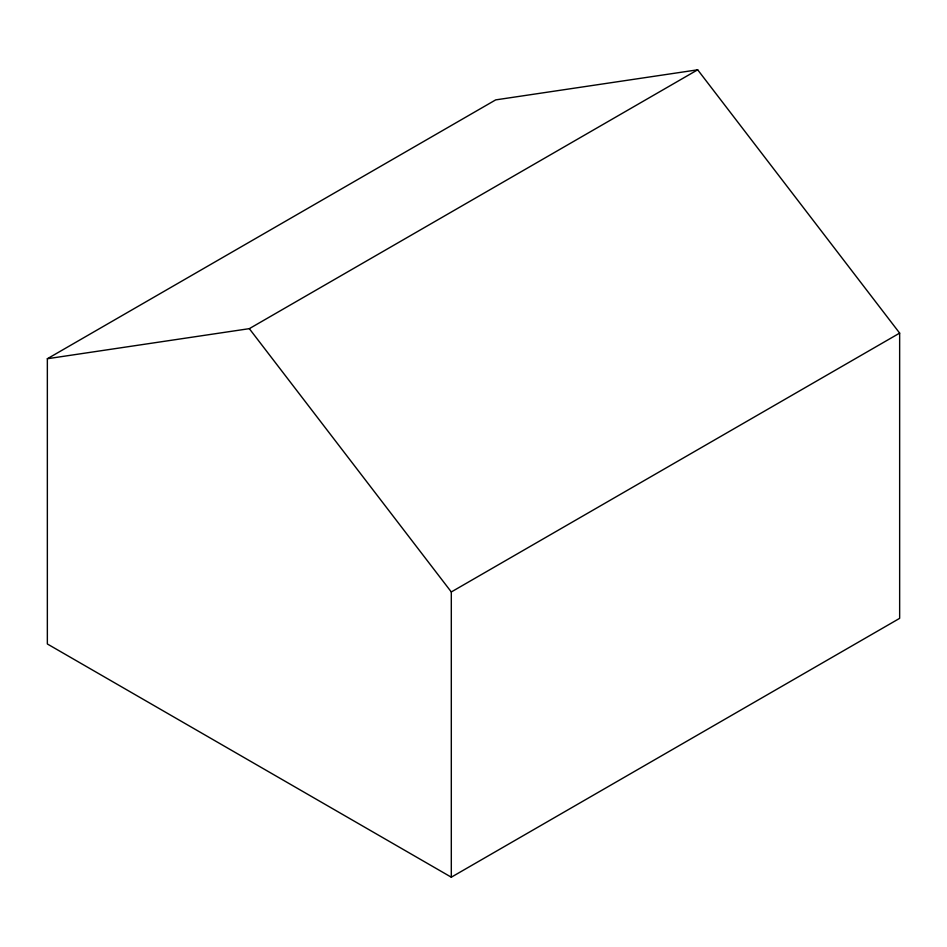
<?xml version="1.0" encoding="UTF-8"?>
<svg xmlns="http://www.w3.org/2000/svg" width="947" height="947" viewBox="0 0 947 947"><rect width="100%" height="100%" fill="white"/><g stroke="black" fill="none" stroke-linecap="round" stroke-linejoin="round"><path stroke-width="1.42" d="M47.35 358.735L495.695 99.885L697.679 69.806L899.65 333.107L899.65 618.344L451.305 877.194L47.35 643.972L47.35 358.735L249.321 328.656L697.679 69.806M451.305 877.194L451.305 591.958L899.65 333.107M249.321 328.656L451.305 591.958"/></g></svg>
